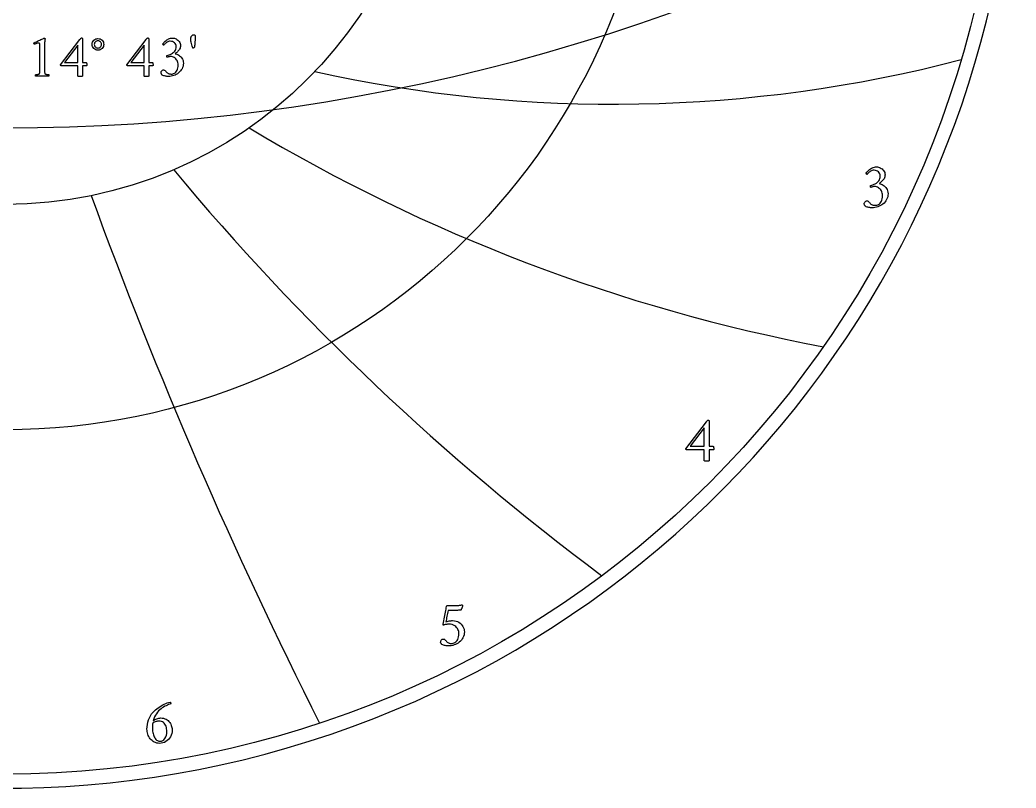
# Model space of a CAD drawing. Header units: millimetres. Extents: x -32.4 to 32.3, y -32.4 to 33.4.
# Drawn here: x 0.47 to 32.35, y -32.35 to -7.76 of the extents above; entities that cross this region are included whole.
import ezdxf

# ---------------------------------------------------------------- set-up
doc = ezdxf.new("R2010")
doc.units = ezdxf.units.MM
for name, color, linetype in [('CUT_OUTER', 1, 'Continuous'), ('ENGRAVE', 7, 'Continuous'), ('ENGRAVE_FINE', 8, 'Continuous'), ('TEXT', 5, 'Continuous')]:
    doc.layers.add(name, color=color, linetype=linetype)

msp = doc.modelspace()

# ---------------------------------------------------------------- linework, layer by layer
at = {"layer": 'CUT_OUTER'}
msp.add_arc((-0.0002, -0.0001), 32.35, 127.26523, 87.73645, dxfattribs=at)
at = {"layer": 'ENGRAVE'}
for radius in [31.9, 20.8814, 13.6687]:
    msp.add_circle((0, 0), radius, dxfattribs=at)
for centre, radius, start, end in [((19.4593, 33.7045), 44.1667, 257.51, 284.60161), ((36.5432, 36.5432), 55.739, 238.96816, 259.28687), ((66.9386, 38.647), 80.065, 219.760444, 233.306251), ((149.06, 39.9405), 155.7246, 200.026809, 206.799712)]:
    msp.add_arc(centre, radius, start, end, dxfattribs=at)
at = {"layer": 'ENGRAVE_FINE'}
msp.add_arc((0, 52.1278), 63.3478, 239.880424, 300.119576, dxfattribs=at)
at = {"layer": 'TEXT'}
for points in [[(6.0342, -8.2368), (6.0481, -8.2384), (6.0609, -8.2431), (6.0724, -8.251), (6.0827, -8.262), (6.0826, -8.2734), (6.0822, -8.288), (6.0816, -8.3059), (6.0808, -8.3271), (6.0797, -8.3506), (6.0784, -8.3755), (6.0768, -8.4016), (6.075, -8.4291), (6.073, -8.4572), (6.0708, -8.485), (6.0686, -8.5125), (6.0662, -8.5399), (6.0638, -8.566), (6.0616, -8.5899), (6.0595, -8.6116), (6.0575, -8.6312), (6.0514, -8.6414), (6.0429, -8.6506), (6.032, -8.6589), (6.0186, -8.6661), (6.0132, -8.6654), (6.0084, -8.6632), (6.0044, -8.6596), (6.0011, -8.6545), (5.9864, -8.605), (5.9734, -8.5595), (5.9622, -8.5181), (5.9526, -8.4806), (5.9449, -8.4472), (5.9394, -8.4177), (5.9362, -8.3923), (5.9351, -8.3708), (5.9359, -8.357), (5.9382, -8.3427), (5.9422, -8.3279), (5.9477, -8.3126), (5.9546, -8.2976), (5.9628, -8.2837), (5.9721, -8.2709), (5.9827, -8.2591), (5.9943, -8.2494), (6.0067, -8.2424), (6.02, -8.2382), (6.0342, -8.2368)], [(1.1093, -9.3442), (1.1093, -8.5768), (1.1088, -8.558), (1.1071, -8.5423), (1.1044, -8.5298), (1.1006, -8.5204), (1.0954, -8.5136), (1.0887, -8.5088), (1.0803, -8.5059), (1.0705, -8.5049), (1.0583, -8.5058), (1.0433, -8.5085), (1.0253, -8.5131), (1.0044, -8.5195), (0.9834, -8.5264), (0.9651, -8.5328), (0.9494, -8.5386), (0.9364, -8.5437), (0.9288, -8.5366), (0.9233, -8.5287), (0.92, -8.5201), (0.9189, -8.5107), (0.9189, -8.5106), (0.9189, -8.5102), (0.9189, -8.5096), (0.9189, -8.5088), (0.9192, -8.5053), (0.9199, -8.5025), (0.9211, -8.5004), (0.9228, -8.4991), (0.9615, -8.4815), (0.9998, -8.4639), (1.0377, -8.4461), (1.0753, -8.4282), (1.1111, -8.411), (1.1438, -8.3954), (1.1733, -8.3813), (1.1996, -8.3689), (1.2214, -8.3587), (1.2373, -8.3514), (1.2472, -8.347), (1.2511, -8.3456), (1.255, -8.3456), (1.2595, -8.3463), (1.2633, -8.3485), (1.2663, -8.3521), (1.2686, -8.3572), (1.2704, -8.3628), (1.272, -8.3679), (1.2733, -8.3725), (1.2744, -8.3767), (1.274, -8.3796), (1.2725, -8.3886), (1.2701, -8.4034), (1.2667, -8.4243), (1.2633, -8.4506), (1.2608, -8.4818), (1.2594, -8.5181), (1.2589, -8.5593), (1.2589, -9.3442), (1.259, -9.3652), (1.2591, -9.3854), (1.2594, -9.405), (1.2599, -9.4238), (1.2608, -9.4414), (1.2625, -9.4573), (1.2651, -9.4715), (1.2686, -9.484), (1.2719, -9.4888), (1.2778, -9.4933), (1.2865, -9.4975), (1.2978, -9.5015), (1.3106, -9.5051), (1.3237, -9.5081), (1.3373, -9.5104), (1.3512, -9.5122), (1.3642, -9.5135), (1.3752, -9.5144), (1.3841, -9.5149), (1.391, -9.5151), (1.3936, -9.5197), (1.3956, -9.5258), (1.397, -9.5333), (1.3978, -9.5423), (1.3977, -9.5513), (1.3966, -9.5588), (1.3943, -9.5649), (1.391, -9.5695), (1.3625, -9.5676), (1.3351, -9.5659), (1.309, -9.5642), (1.2842, -9.5627), (1.2594, -9.5614), (1.2336, -9.5605), (1.2069, -9.56), (1.1792, -9.5598), (1.1527, -9.56), (1.1273, -9.5605), (1.1031, -9.5614), (1.0802, -9.5627), (1.057, -9.5642), (1.0321, -9.5659), (1.0055, -9.5676), (0.9772, -9.5695), (0.9739, -9.5649), (0.9716, -9.5588), (0.9705, -9.5513), (0.9704, -9.5423), (0.9712, -9.5333), (0.9726, -9.5258), (0.9746, -9.5197), (0.9772, -9.5151), (0.9841, -9.5149), (0.993, -9.5144), (1.004, -9.5135), (1.017, -9.5122), (1.0309, -9.5104), (1.0445, -9.5081), (1.0576, -9.5051), (1.0705, -9.5015), (1.0816, -9.4975), (1.0899, -9.4933), (1.0952, -9.4888), (1.0976, -9.484), (1.1012, -9.4715), (1.104, -9.4573), (1.106, -9.4414), (1.1074, -9.4238), (1.1082, -9.405), (1.1088, -9.3854), (1.1092, -9.3652), (1.1093, -9.3442)], [(2.444, -8.3417), (2.4512, -8.3424), (2.4573, -8.3446), (2.4624, -8.3483), (2.4663, -8.3534), (2.4693, -8.3592), (2.4714, -8.365), (2.4727, -8.3708), (2.4731, -8.3767), (2.4731, -9.1246), (2.5858, -9.1246), (2.5905, -9.1261), (2.595, -9.1305), (2.5993, -9.1377), (2.6033, -9.1479), (2.6067, -9.1601), (2.6091, -9.1732), (2.6106, -9.1873), (2.611, -9.2023), (2.6107, -9.2123), (2.6096, -9.2208), (2.6078, -9.2278), (2.6052, -9.2334), (2.4731, -9.2334), (2.4731, -9.5656), (2.4723, -9.5659), (2.47, -9.5668), (2.466, -9.5684), (2.4605, -9.5705), (2.4514, -9.5726), (2.4369, -9.5741), (2.417, -9.575), (2.3915, -9.5753), (2.3618, -9.5744), (2.3405, -9.5715), (2.3278, -9.5666), (2.3235, -9.5598), (2.3235, -9.2334), (1.7893, -9.2334), (1.7847, -9.2302), (1.7808, -9.2264), (1.7774, -9.2219), (1.7747, -9.2169), (1.7726, -9.2117), (1.7711, -9.2069), (1.7701, -9.2025), (1.7698, -9.1984), (2.3876, -8.3903), (2.393, -8.384), (2.3993, -8.3769), (2.4066, -8.369), (2.4148, -8.3602), (2.4232, -8.3521), (2.4309, -8.3463), (2.4378, -8.3429), (2.444, -8.3417)], [(2.3235, -8.569), (1.8981, -9.1246), (2.3235, -9.1246)], [(2.7801, -8.5476), (2.7835, -8.5102), (2.7939, -8.4757), (2.8112, -8.4442), (2.8354, -8.4155), (2.8645, -8.3917), (2.8964, -8.3747), (2.9311, -8.3645), (2.9685, -8.3611), (3.0058, -8.3645), (3.0401, -8.3747), (3.0714, -8.3917), (3.0996, -8.4155), (3.123, -8.4442), (3.1397, -8.4757), (3.1497, -8.5102), (3.1531, -8.5476), (3.1497, -8.585), (3.1397, -8.6195), (3.123, -8.6511), (3.0996, -8.6797), (3.0714, -8.7035), (3.0401, -8.7205), (3.0058, -8.7307), (2.9685, -8.7341), (2.9311, -8.7307), (2.8964, -8.7205), (2.8645, -8.7035), (2.8354, -8.6797), (2.8112, -8.6511), (2.7939, -8.6195), (2.7835, -8.585), (2.7801, -8.5476)], [(2.85, -8.5476), (2.8522, -8.571), (2.8587, -8.5926), (2.8697, -8.6123), (2.885, -8.6302), (2.9033, -8.6451), (2.9233, -8.6557), (2.9451, -8.6621), (2.9685, -8.6642), (2.9918, -8.6621), (3.0132, -8.6557), (3.0326, -8.6451), (3.0501, -8.6302), (3.0646, -8.6123), (3.0749, -8.5926), (3.0811, -8.571), (3.0831, -8.5476), (3.0811, -8.5243), (3.0749, -8.5027), (3.0646, -8.483), (3.0501, -8.4651), (3.0326, -8.4502), (3.0132, -8.4396), (2.9918, -8.4332), (2.9685, -8.4311), (2.9451, -8.4332), (2.9233, -8.4396), (2.9033, -8.4502), (2.885, -8.4651), (2.8697, -8.483), (2.8587, -8.5027), (2.8522, -8.5243), (2.85, -8.5476)], [(4.5635, -8.3417), (4.5707, -8.3424), (4.5769, -8.3446), (4.5819, -8.3483), (4.5858, -8.3534), (4.5888, -8.3592), (4.5909, -8.365), (4.5922, -8.3708), (4.5926, -8.3767), (4.5926, -9.1246), (4.7053, -9.1246), (4.7101, -9.1261), (4.7145, -9.1305), (4.7188, -9.1377), (4.7228, -9.1479), (4.7262, -9.1601), (4.7286, -9.1732), (4.7301, -9.1873), (4.7306, -9.2023), (4.7302, -9.2123), (4.7291, -9.2208), (4.7273, -9.2278), (4.7247, -9.2334), (4.5926, -9.2334), (4.5926, -9.5656), (4.5919, -9.5659), (4.5895, -9.5668), (4.5855, -9.5684), (4.58, -9.5705), (4.571, -9.5726), (4.5565, -9.5741), (4.5365, -9.575), (4.511, -9.5753), (4.4813, -9.5744), (4.46, -9.5715), (4.4473, -9.5666), (4.4431, -9.5598), (4.4431, -9.2334), (3.9088, -9.2334), (3.9042, -9.2302), (3.9003, -9.2264), (3.897, -9.2219), (3.8942, -9.2169), (3.8921, -9.2117), (3.8906, -9.2069), (3.8897, -9.2025), (3.8894, -9.1984), (4.5072, -8.3903), (4.5125, -8.384), (4.5188, -8.3769), (4.5261, -8.369), (4.5344, -8.3602), (4.5427, -8.3521), (4.5504, -8.3463), (4.5573, -8.3429), (4.5635, -8.3417)], [(4.4431, -8.569), (4.0176, -9.1246), (4.4431, -9.1246)], [(5.362, -8.3456), (5.3869, -8.3473), (5.413, -8.3526), (5.4403, -8.3614), (5.4688, -8.3738), (5.4969, -8.3895), (5.523, -8.4085), (5.547, -8.4308), (5.5689, -8.4563), (5.5871, -8.485), (5.6002, -8.5165), (5.608, -8.551), (5.6106, -8.5884), (5.6088, -8.6179), (5.6031, -8.6462), (5.5937, -8.6733), (5.5805, -8.6992), (5.5647, -8.7236), (5.5475, -8.7463), (5.5288, -8.7673), (5.5086, -8.7866), (5.4883, -8.8041), (5.4691, -8.8196), (5.4509, -8.8332), (5.4338, -8.8449), (5.4615, -8.8506), (5.4902, -8.8599), (5.5198, -8.8729), (5.5504, -8.8896), (5.5803, -8.9098), (5.608, -8.9335), (5.6333, -8.9608), (5.6563, -8.9915), (5.6754, -9.0258), (5.6891, -9.0637), (5.6973, -9.105), (5.7, -9.1499), (5.6974, -9.1973), (5.6896, -9.2424), (5.6765, -9.2852), (5.6582, -9.3257), (5.6357, -9.3636), (5.6097, -9.3986), (5.5803, -9.4306), (5.5475, -9.4597), (5.512, -9.4858), (5.4744, -9.5086), (5.4348, -9.528), (5.3931, -9.5443), (5.3501, -9.557), (5.3066, -9.5661), (5.2626, -9.5716), (5.2182, -9.5734), (5.1986, -9.5727), (5.1767, -9.5707), (5.1525, -9.5674), (5.1259, -9.5627), (5.0989, -9.5566), (5.0732, -9.5489), (5.0489, -9.5396), (5.0259, -9.5287), (5.0215, -9.5248), (5.0162, -9.519), (5.0098, -9.5112), (5.0026, -9.5015), (4.9958, -9.4907), (4.9909, -9.4797), (4.988, -9.4684), (4.987, -9.4568), (4.9885, -9.4374), (4.9931, -9.4199), (5.0007, -9.4044), (5.0113, -9.3908), (5.0239, -9.3797), (5.0373, -9.3718), (5.0516, -9.3671), (5.0667, -9.3655), (5.0851, -9.3674), (5.1014, -9.3731), (5.1157, -9.3825), (5.1279, -9.3956), (5.1391, -9.4103), (5.1505, -9.4241), (5.1619, -9.437), (5.1735, -9.4491), (5.1878, -9.4616), (5.2034, -9.4721), (5.2203, -9.4806), (5.2386, -9.4869), (5.2575, -9.4916), (5.2762, -9.495), (5.2949, -9.497), (5.3134, -9.4976), (5.3387, -9.4959), (5.3642, -9.4906), (5.3897, -9.4818), (5.4154, -9.4695), (5.4401, -9.4531), (5.4627, -9.4321), (5.4833, -9.4064), (5.5018, -9.3762), (5.5171, -9.3409), (5.5281, -9.3002), (5.5346, -9.254), (5.5368, -9.2023), (5.5346, -9.1646), (5.5281, -9.1292), (5.5171, -9.0962), (5.5018, -9.0654), (5.4831, -9.0373), (5.4618, -9.0122), (5.4379, -8.9902), (5.4115, -8.9711), (5.3834, -8.9558), (5.3544, -8.9449), (5.3246, -8.9384), (5.294, -8.9362), (5.2784, -8.9368), (5.2626, -8.9386), (5.2468, -8.9416), (5.2308, -8.9459), (5.2157, -8.9504), (5.2024, -8.9541), (5.1909, -8.9572), (5.1813, -8.9595), (5.1762, -8.9514), (5.1726, -8.9425), (5.1704, -8.9329), (5.1696, -8.9226), (5.1699, -8.9163), (5.1706, -8.9109), (5.1718, -8.9066), (5.1735, -8.9032), (5.2109, -8.8933), (5.2473, -8.8813), (5.2828, -8.8671), (5.3173, -8.8507), (5.3496, -8.8319), (5.3787, -8.8106), (5.4045, -8.7868), (5.427, -8.7604), (5.4453, -8.731), (5.4584, -8.6984), (5.4662, -8.6626), (5.4688, -8.6234), (5.4655, -8.5871), (5.4557, -8.5539), (5.4393, -8.524), (5.4164, -8.4971), (5.3883, -8.475), (5.3566, -8.4592), (5.3213, -8.4498), (5.2823, -8.4466), (5.2532, -8.4484), (5.226, -8.4537), (5.2007, -8.4625), (5.1774, -8.4748), (5.1562, -8.489), (5.1373, -8.5034), (5.1208, -8.5181), (5.1065, -8.5331), (5.0944, -8.5467), (5.0844, -8.5576), (5.0764, -8.5657), (5.0706, -8.5709), (5.0667, -8.5701), (5.0628, -8.5675), (5.0589, -8.5633), (5.055, -8.5573), (5.0516, -8.5505), (5.0492, -8.5437), (5.0477, -8.5369), (5.0472, -8.5301), (5.0628, -8.508), (5.0805, -8.4862), (5.1002, -8.4648), (5.122, -8.4437), (5.1458, -8.4237), (5.1713, -8.4053), (5.1987, -8.3887), (5.2279, -8.3738), (5.2589, -8.3614), (5.2915, -8.3526), (5.3259, -8.3473), (5.362, -8.3456)], [(27.891, -12.4687), (27.9176, -12.4706), (27.9454, -12.4762), (27.9746, -12.4856), (28.005, -12.4988), (28.035, -12.5155), (28.0628, -12.5358), (28.0883, -12.5596), (28.1117, -12.5868), (28.1312, -12.6174), (28.1451, -12.6511), (28.1535, -12.6879), (28.1563, -12.7277), (28.1543, -12.7592), (28.1482, -12.7894), (28.1382, -12.8183), (28.1242, -12.8459), (28.1073, -12.8719), (28.0889, -12.8961), (28.069, -12.9185), (28.0475, -12.9391), (28.0258, -12.9578), (28.0053, -12.9743), (27.9859, -12.9889), (27.9677, -13.0013), (27.9972, -13.0074), (28.0278, -13.0173), (28.0594, -13.0312), (28.092, -13.0489), (28.124, -13.0705), (28.1534, -13.0958), (28.1804, -13.1249), (28.205, -13.1577), (28.2254, -13.1943), (28.2399, -13.2347), (28.2487, -13.2788), (28.2516, -13.3266), (28.2488, -13.3772), (28.2405, -13.4253), (28.2265, -13.471), (28.207, -13.5142), (28.183, -13.5546), (28.1552, -13.5919), (28.1239, -13.6261), (28.0889, -13.6572), (28.051, -13.6849), (28.011, -13.7092), (27.9687, -13.73), (27.9242, -13.7473), (27.8783, -13.7609), (27.832, -13.7706), (27.7851, -13.7764), (27.7377, -13.7784), (27.7168, -13.7777), (27.6934, -13.7755), (27.6675, -13.772), (27.6392, -13.767), (27.6104, -13.7604), (27.583, -13.7522), (27.5571, -13.7423), (27.5325, -13.7307), (27.5279, -13.7266), (27.5222, -13.7204), (27.5154, -13.7121), (27.5077, -13.7017), (27.5004, -13.6902), (27.4952, -13.6784), (27.4921, -13.6664), (27.4911, -13.654), (27.4927, -13.6333), (27.4976, -13.6147), (27.5057, -13.5981), (27.517, -13.5836), (27.5304, -13.5718), (27.5447, -13.5634), (27.5599, -13.5583), (27.576, -13.5567), (27.5957, -13.5587), (27.6131, -13.5647), (27.6283, -13.5747), (27.6413, -13.5888), (27.6533, -13.6044), (27.6654, -13.6191), (27.6777, -13.6329), (27.69, -13.6458), (27.7052, -13.6592), (27.7219, -13.6704), (27.7399, -13.6794), (27.7594, -13.6862), (27.7796, -13.6912), (27.7996, -13.6947), (27.8195, -13.6969), (27.8392, -13.6976), (27.8662, -13.6957), (27.8934, -13.6901), (27.9206, -13.6807), (27.948, -13.6675), (27.9744, -13.65), (27.9985, -13.6276), (28.0205, -13.6003), (28.0402, -13.568), (28.0566, -13.5304), (28.0682, -13.487), (28.0752, -13.4377), (28.0775, -13.3826), (28.0752, -13.3424), (28.0682, -13.3046), (28.0566, -13.2693), (28.0402, -13.2365), (28.0202, -13.2065), (27.9975, -13.1798), (27.972, -13.1563), (27.9439, -13.136), (27.9139, -13.1197), (27.883, -13.108), (27.8512, -13.101), (27.8185, -13.0987), (27.8019, -13.0993), (27.7851, -13.1013), (27.7682, -13.1045), (27.7512, -13.109), (27.735, -13.1138), (27.7208, -13.1178), (27.7086, -13.1211), (27.6983, -13.1235), (27.6929, -13.1149), (27.689, -13.1054), (27.6867, -13.0952), (27.6859, -13.0842), (27.6861, -13.0774), (27.6869, -13.0717), (27.6882, -13.0671), (27.69, -13.0635), (27.7299, -13.053), (27.7688, -13.0401), (27.8066, -13.025), (27.8434, -13.0075), (27.8779, -12.9875), (27.9089, -12.9648), (27.9364, -12.9393), (27.9604, -12.9111), (27.9799, -12.8799), (27.9939, -12.8451), (28.0022, -12.8068), (28.005, -12.765), (28.0015, -12.7263), (27.991, -12.691), (27.9735, -12.659), (27.9491, -12.6304), (27.9191, -12.6068), (27.8853, -12.5899), (27.8476, -12.5798), (27.8061, -12.5765), (27.775, -12.5784), (27.746, -12.584), (27.719, -12.5934), (27.6942, -12.6065), (27.6716, -12.6217), (27.6514, -12.6371), (27.6337, -12.6528), (27.6185, -12.6687), (27.6056, -12.6833), (27.595, -12.6949), (27.5865, -12.7035), (27.5802, -12.7091), (27.576, -12.7082), (27.5719, -12.7055), (27.5678, -12.7009), (27.5636, -12.6946), (27.56, -12.6873), (27.5574, -12.6801), (27.5558, -12.6728), (27.5553, -12.6656), (27.572, -12.6419), (27.5908, -12.6187), (27.6119, -12.5958), (27.6351, -12.5734), (27.6604, -12.552), (27.6877, -12.5324), (27.7169, -12.5147), (27.748, -12.4988), (27.7811, -12.4856), (27.8159, -12.4762), (27.8526, -12.4706), (27.891, -12.4687)], [(22.4977, -20.573), (22.5054, -20.5738), (22.512, -20.5761), (22.5173, -20.58), (22.5215, -20.5855), (22.5247, -20.5917), (22.527, -20.5979), (22.5283, -20.6041), (22.5288, -20.6103), (22.5288, -21.4082), (22.649, -21.4082), (22.654, -21.4097), (22.6588, -21.4144), (22.6634, -21.4221), (22.6676, -21.433), (22.6713, -21.446), (22.6739, -21.46), (22.6754, -21.475), (22.6759, -21.491), (22.6755, -21.5017), (22.6744, -21.5107), (22.6724, -21.5182), (22.6697, -21.5242), (22.5288, -21.5242), (22.5288, -21.8786), (22.528, -21.8789), (22.5254, -21.8799), (22.5212, -21.8815), (22.5153, -21.8837), (22.5057, -21.886), (22.4902, -21.8876), (22.4689, -21.8886), (22.4418, -21.8889), (22.41, -21.8879), (22.3874, -21.8848), (22.3738, -21.8796), (22.3692, -21.8723), (22.3692, -21.5242), (21.7994, -21.5242), (21.7945, -21.5208), (21.7903, -21.5167), (21.7867, -21.512), (21.7838, -21.5066), (21.7815, -21.5011), (21.7799, -21.496), (21.779, -21.4912), (21.7786, -21.4869), (22.4376, -20.6248), (22.4433, -20.6182), (22.45, -20.6106), (22.4578, -20.6021), (22.4666, -20.5927), (22.4756, -20.5841), (22.4837, -20.578), (22.4911, -20.5743), (22.4977, -20.573)], [(22.3692, -20.8155), (21.9154, -21.4082), (22.3692, -21.4082)], [(14.3148, -26.9908), (14.3726, -26.9942), (14.4259, -27.0043), (14.4747, -27.0212), (14.5189, -27.0447), (14.5585, -27.0734), (14.5932, -27.1056), (14.6232, -27.1413), (14.6484, -27.1805), (14.6683, -27.2217), (14.6826, -27.2636), (14.6911, -27.3062), (14.694, -27.3493), (14.6912, -27.3999), (14.6829, -27.448), (14.6689, -27.4937), (14.6494, -27.5369), (14.6253, -27.5773), (14.5976, -27.6146), (14.5663, -27.6488), (14.5313, -27.6799), (14.4934, -27.7077), (14.4534, -27.7319), (14.4111, -27.7527), (14.3666, -27.77), (14.3207, -27.7836), (14.2744, -27.7933), (14.2275, -27.7992), (14.1801, -27.8011), (14.1592, -27.8004), (14.1358, -27.7982), (14.1099, -27.7947), (14.0816, -27.7897), (14.0528, -27.7832), (14.0254, -27.7749), (13.9995, -27.765), (13.9749, -27.7534), (13.9703, -27.7493), (13.9646, -27.7431), (13.9578, -27.7348), (13.9501, -27.7244), (13.9428, -27.7129), (13.9376, -27.7011), (13.9345, -27.6891), (13.9335, -27.6768), (13.9351, -27.656), (13.9399, -27.6374), (13.948, -27.6208), (13.9594, -27.6063), (13.9728, -27.5945), (13.9871, -27.5861), (14.0023, -27.5811), (14.0184, -27.5794), (14.0381, -27.5814), (14.0555, -27.5874), (14.0707, -27.5974), (14.0837, -27.6115), (14.0957, -27.6271), (14.1078, -27.6418), (14.12, -27.6556), (14.1324, -27.6685), (14.1476, -27.6819), (14.1643, -27.6931), (14.1823, -27.7021), (14.2018, -27.7089), (14.222, -27.7139), (14.242, -27.7174), (14.2619, -27.7196), (14.2816, -27.7203), (14.3086, -27.7184), (14.3358, -27.7128), (14.363, -27.7034), (14.3904, -27.6902), (14.4168, -27.6727), (14.4409, -27.6503), (14.4629, -27.623), (14.4826, -27.5908), (14.4989, -27.5531), (14.5106, -27.5097), (14.5176, -27.4604), (14.5199, -27.4053), (14.5179, -27.3729), (14.5119, -27.3398), (14.5019, -27.306), (14.4878, -27.2716), (14.4693, -27.2382), (14.4461, -27.2074), (14.4181, -27.1792), (14.3852, -27.1535), (14.347, -27.1322), (14.3029, -27.117), (14.2527, -27.1079), (14.1966, -27.1048), (14.1786, -27.1054), (14.1578, -27.1072), (14.1341, -27.1101), (14.1075, -27.1141), (14.0815, -27.119), (14.0594, -27.1242), (14.0411, -27.1299), (14.0267, -27.1359), (14.0237, -27.1353), (14.0208, -27.1336), (14.018, -27.1307), (14.0153, -27.1266), (14.0131, -27.1219), (14.0114, -27.117), (14.0105, -27.112), (14.0101, -27.1069), (14.0215, -27.0499), (14.0329, -26.9929), (14.0443, -26.9359), (14.0557, -26.8789), (14.0669, -26.8229), (14.0778, -26.7689), (14.0882, -26.7167), (14.0982, -26.6665), (14.1075, -26.6196), (14.1156, -26.5772), (14.1225, -26.5393), (14.1283, -26.5059), (14.4267, -26.5059), (14.4475, -26.5057), (14.4686, -26.5049), (14.49, -26.5036), (14.5116, -26.5018), (14.5325, -26.4997), (14.5515, -26.4974), (14.5687, -26.495), (14.5842, -26.4925), (14.5969, -26.4902), (14.6059, -26.4886), (14.6114, -26.4876), (14.6132, -26.4873), (14.6182, -26.4903), (14.6228, -26.493), (14.627, -26.4954), (14.6308, -26.4976), (14.634, -26.5), (14.6362, -26.5028), (14.6376, -26.5062), (14.638, -26.5101), (14.6376, -26.5144), (14.6362, -26.5212), (14.634, -26.5305), (14.6308, -26.5422), (14.6268, -26.5555), (14.622, -26.5694), (14.6164, -26.584), (14.6101, -26.5992), (14.603, -26.6142), (14.5953, -26.6282), (14.5869, -26.6412), (14.5779, -26.6531), (14.5562, -26.6551), (14.5324, -26.6572), (14.5065, -26.6593), (14.4785, -26.6614), (14.4482, -26.6632), (14.4153, -26.6645), (14.3798, -26.6652), (14.3417, -26.6655), (14.1718, -26.6655), (14.1625, -26.7113), (14.1534, -26.7575), (14.1444, -26.804), (14.1355, -26.851), (14.1266, -26.8975), (14.1176, -26.9429), (14.1085, -26.9872), (14.0993, -27.0302), (14.1216, -27.0223), (14.1472, -27.0149), (14.176, -27.0083), (14.208, -27.0022), (14.24, -26.9973), (14.2684, -26.9937), (14.2933, -26.9916), (14.3148, -26.9908)], [(4.9729, -30.1071), (5.0236, -30.1095), (5.07, -30.1169), (5.1122, -30.1292), (5.15, -30.1464), (5.184, -30.1675), (5.2143, -30.1912), (5.241, -30.2177), (5.264, -30.2469), (5.2838, -30.2779), (5.3005, -30.3096), (5.3143, -30.3421), (5.3251, -30.3754), (5.3333, -30.4082), (5.3391, -30.4394), (5.3426, -30.4689), (5.3438, -30.4966), (5.3404, -30.5516), (5.3301, -30.6047), (5.3129, -30.6557), (5.2889, -30.7049), (5.2591, -30.7507), (5.2246, -30.7919), (5.1855, -30.8285), (5.1417, -30.8603), (5.0941, -30.8862), (5.0436, -30.9046), (4.99, -30.9157), (4.9335, -30.9194), (4.889, -30.9169), (4.8467, -30.9093), (4.8066, -30.8966), (4.7687, -30.879), (4.7333, -30.8571), (4.7006, -30.8321), (4.6706, -30.8038), (4.6434, -30.7722), (4.619, -30.7381), (4.5975, -30.7021), (4.5791, -30.664), (4.5636, -30.6241), (4.5513, -30.5832), (4.5426, -30.5425), (4.5374, -30.5019), (4.5356, -30.4614), (4.5387, -30.3847), (4.548, -30.3101), (4.5636, -30.2376), (4.5853, -30.1671), (4.6131, -30.0999), (4.6465, -30.0371), (4.6856, -29.9787), (4.7304, -29.9247), (4.768, -29.8861), (4.8084, -29.8491), (4.8514, -29.8136), (4.8972, -29.7796), (4.9446, -29.7476), (4.9925, -29.718), (5.041, -29.6907), (5.0899, -29.6657), (5.1383, -29.6435), (5.185, -29.6247), (5.23, -29.6093), (5.2733, -29.5973), (5.2799, -29.5988), (5.2853, -29.6032), (5.2893, -29.6107), (5.292, -29.6211), (5.2938, -29.6322), (5.2951, -29.6416), (5.2959, -29.6493), (5.2961, -29.6553), (5.2629, -29.6667), (5.2275, -29.6802), (5.1899, -29.6957), (5.15, -29.7133), (5.109, -29.7335), (5.0679, -29.7568), (5.0267, -29.7833), (4.9853, -29.8128), (4.9449, -29.8459), (4.9065, -29.883), (4.8703, -29.9241), (4.8361, -29.9692), (4.8049, -30.0189), (4.7775, -30.0736), (4.7541, -30.1334), (4.7345, -30.1982), (4.7623, -30.1777), (4.7915, -30.1596), (4.8224, -30.144), (4.8547, -30.1309), (4.887, -30.1205), (4.9174, -30.113), (4.946, -30.1085), (4.9729, -30.1071)], [(4.718, -30.2873), (4.716, -30.304), (4.7143, -30.321), (4.7129, -30.3382), (4.7118, -30.3557), (4.7108, -30.3733), (4.7102, -30.391), (4.7098, -30.4086), (4.7097, -30.4262), (4.7106, -30.4608), (4.7133, -30.4961), (4.7178, -30.5323), (4.7242, -30.5692), (4.7324, -30.6058), (4.7426, -30.6412), (4.7547, -30.6752), (4.7687, -30.708), (4.7847, -30.7386), (4.8027, -30.7663), (4.8226, -30.791), (4.8444, -30.8127), (4.8681, -30.8303), (4.8936, -30.843), (4.9209, -30.8505), (4.9501, -30.8531), (4.9966, -30.8474), (5.0387, -30.8303), (5.0763, -30.8018), (5.1096, -30.7619), (5.1368, -30.7134), (5.1563, -30.6593), (5.1679, -30.5995), (5.1718, -30.5339), (5.1702, -30.4912), (5.1653, -30.45), (5.1572, -30.4104), (5.1459, -30.3723), (5.1311, -30.3368), (5.1125, -30.305), (5.0901, -30.2767), (5.064, -30.2521), (5.0339, -30.2322), (4.9993, -30.2179), (4.9603, -30.2094), (4.9169, -30.2065), (4.8946, -30.2074), (4.8711, -30.2099), (4.8464, -30.2141), (4.8205, -30.22), (4.7943, -30.2293), (4.7685, -30.2436), (4.743, -30.2629), (4.718, -30.2873)]]:
    msp.add_lwpolyline(points, close=True, dxfattribs=at)

doc.saveas('drawing.dxf')
